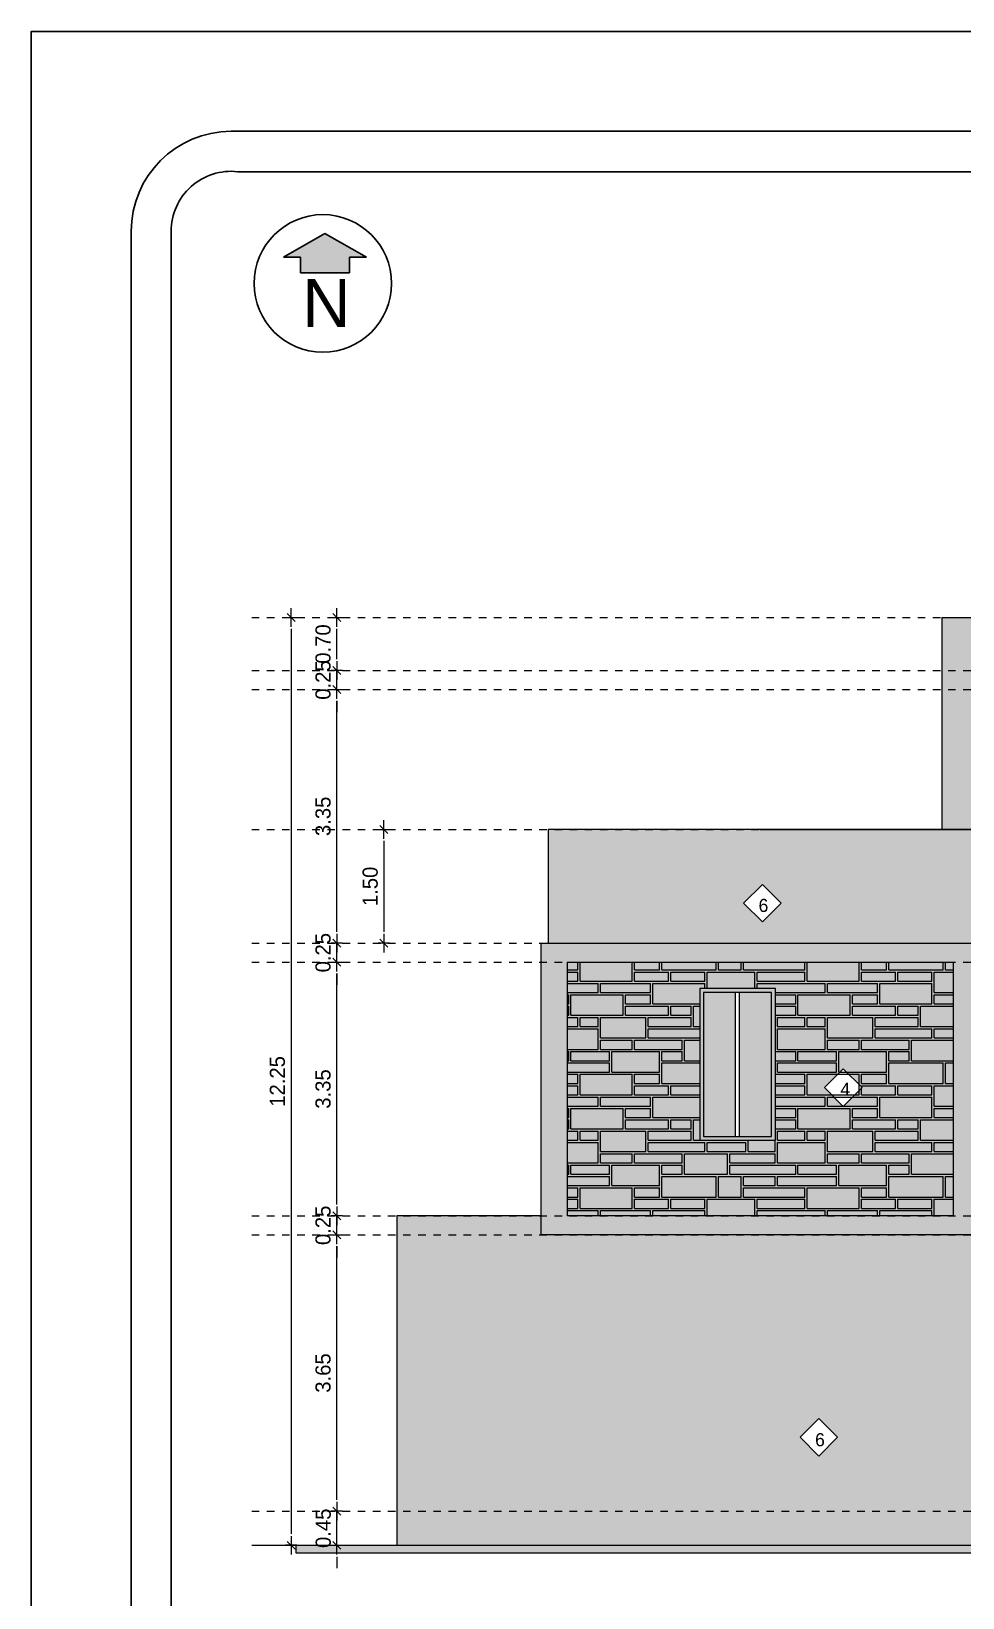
# Model space of a CAD drawing. Extents: x 764960 to 765213, y 2210278 to 2210478.
# Drawn here: x 764960 to 764972.31, y 2210296.16 to 2210316.84 of the extents above; entities that cross this region are included whole.
import ezdxf

# ---------------------------------------------------------------- set-up
doc = ezdxf.new("R2010")
doc.units = 0
doc.header["$LTSCALE"] = 0.1
doc.header["$MEASUREMENT"] = 0
doc.linetypes.add('HIDDEN', pattern=[0.375, 0.25, -0.125])
doc.layers.get('0').update_dxf_attribs({"linetype": 'CONTINUOUS'})
doc.layers.get('Defpoints').update_dxf_attribs({"linetype": 'CONTINUOUS'})
for name, color, linetype, lineweight in [('Annotations', 240, 'CONTINUOUS', 13), ('dime', 240, 'CONTINUOUS', 13), ('HATCH', 250, 'CONTINUOUS', 9)]:
    doc.layers.add(name, color=color, linetype=linetype, lineweight=lineweight)
doc.layers.add('bbbbb', color=52, linetype='CONTINUOUS')
doc.layers.add('xyz', color=93, linetype='CONTINUOUS')
doc.styles.add('SOSA', font='sosa.shx')
doc.styles.get("Standard").update_dxf_attribs({"font": 'txt.SHX', "bigfont": 'whgtxt.shx'})
doc.dimstyles.new('DIM-50', dxfattribs={"dimtxt": 0.2, "dimasz": 0.15, "dimexe": 0, "dimexo": 0, "dimgap": 0.05, "dimtad": 1, "dimzin": 0, "dimdsep": 46, "dimtxsty": 'SOSA', "dimblk1": 'DIM-TICK', "dimblk2": 'DIM-TICK', "dimsah": 1, "dimcen": 1, "dimse1": 1, "dimse2": 1, "dimclrd": 251, "dimclrt": 4, "dimadec": 0, "dimazin": 0, "dimtfac": 1.5, "dimtix": 1, "dimtmove": 0, "dimatfit": 0, "dimldrblk": 'DIM-TICK', "dimfxl": 1, "dimtolj": 1, "dimtzin": 0, "dimlwd": 18, "dimarcsym": 0})

# ---------------------------------------------------------------- blocks, each defined once
blk = doc.blocks.new('kalesh')
at = {"layer": 'bbbbb', "ltscale": 0.2}
blk.add_hatch(color=256, dxfattribs=at).paths.add_polyline_path([(3944.493, 589.664), (3944.493, 589.839), (3944.682, 589.839), (3944.221, 590.102), (3943.76, 589.839), (3943.95, 589.839), (3943.95, 589.664)])
for p, q in [((3944.221, 590.102), (3943.76, 589.839)), ((3944.221, 590.102), (3944.682, 589.839)), ((3943.76, 589.839), (3943.95, 589.839)), ((3943.95, 589.839), (3943.95, 589.664)), ((3944.682, 589.839), (3944.493, 589.839)), ((3944.493, 589.839), (3944.493, 589.664)), ((3943.95, 589.664), (3944.493, 589.664))]:
    blk.add_line(p, q, dxfattribs=at)
blk.add_circle((3944.198, 589.547), 0.764, dxfattribs=at)
at = {"layer": 'Defpoints'}
blk.add_lwpolyline([(3940.958, 559.483), (3987.589, 559.483), (3987.589, 592.346), (3940.958, 592.346)], close=True, dxfattribs=at)
at = {"layer": 'xyz', "ltscale": 0.2}
for p, q in [((3943.179, 591.236), (3984.813, 591.236)), ((3943.253, 590.788), (3984.887, 590.788)), ((3942.069, 561.687), (3942.069, 590.126)), ((3942.513, 561.691), (3942.513, 590.126))]:
    blk.add_line(p, q, dxfattribs=at)
for radius, start in [(1.11, 90), (0.666, 83.669)]:
    blk.add_arc((3943.179, 590.126), radius, start, 180, dxfattribs=at)
at = {"layer": 'bbbbb', "ltscale": 0.2, "insert": (3943.969, 589.595), "char_height": 0.53292, "width": 2.91159, "attachment_point": 1}
blk.add_mtext('{\\fSwis721 BlkOul BT|b0|i0|c0|p82;N}', dxfattribs=at)
blk = doc.blocks.new('DIM-TICK')
for p, q in [((-0.82, 0), (0.82, 0)), ((-0.35, -0.35), (0.35, 0.35)), ((0, 0.5), (0, -0.5))]:
    blk.add_line(p, q)
blk = doc.blocks.new('*D233')
at = {"layer": 'Defpoints', "color": 0, "ltscale": 0.2, "transparency": 16777216}
for p in [(764963.775, 2210309.098), (764963.435, 2210296.848), (764963.775, 2210296.848)]:
    blk.add_point(p, dxfattribs=at)
at = {"layer": 'dime', "color": 251, "lineweight": 18, "ltscale": 0.2, "transparency": 16777216}
blk.add_line((764963.435, 2210308.948), (764963.435, 2210296.998), dxfattribs=at)
at = {"layer": 'dime', "color": 251, "lineweight": 18, "ltscale": 0.2, "transparency": 16777216, "xscale": 0.15, "yscale": 0.15, "zscale": 0.15}
for p, rotation in [((764963.435, 2210309.098), 90), ((764963.435, 2210296.848), 270)]:
    blk.add_blockref('DIM-TICK', p, dxfattribs=dict(at, rotation=rotation))
at = {"layer": 'dime', "color": 4, "ltscale": 0.2, "transparency": 16777216, "insert": (764963.254, 2210302.973), "char_height": 0.2, "attachment_point": 5, "rotation": 90, "style": 'SOSA'}
blk.add_mtext('\\A1;12.25', dxfattribs=at)
blk = doc.blocks.new('*D234')
at = {"layer": 'Defpoints', "color": 0, "ltscale": 0.2, "transparency": 16777216}
for p in [(764964.038, 2210297.298), (764964.085, 2210297.298), (764964.085, 2210296.848)]:
    blk.add_point(p, dxfattribs=at)
at = {"layer": 'dime', "color": 251, "lineweight": 18, "ltscale": 0.2, "transparency": 16777216}
for p, q in [((764964.038, 2210297.448), (764964.038, 2210297.598)), ((764964.038, 2210296.848), (764964.038, 2210297.298)), ((764964.038, 2210296.698), (764964.038, 2210296.548))]:
    blk.add_line(p, q, dxfattribs=at)
at = {"layer": 'dime', "color": 251, "lineweight": 18, "ltscale": 0.2, "transparency": 16777216, "xscale": 0.15, "yscale": 0.15, "zscale": 0.15}
for p, rotation in [((764964.038, 2210297.298), 270), ((764964.038, 2210296.848), 90)]:
    blk.add_blockref('DIM-TICK', p, dxfattribs=dict(at, rotation=rotation))
at = {"layer": 'dime', "color": 4, "ltscale": 0.2, "transparency": 16777216, "insert": (764963.86, 2210297.073), "char_height": 0.2, "attachment_point": 5, "rotation": 90, "style": 'SOSA'}
blk.add_mtext('\\A1;0.45', dxfattribs=at)
blk = doc.blocks.new('*D235')
at = {"layer": 'Defpoints', "color": 0, "ltscale": 0.2, "transparency": 16777216}
for p in [(764964.038, 2210300.948), (764964.038, 2210300.948), (764964.085, 2210297.298)]:
    blk.add_point(p, dxfattribs=at)
at = {"layer": 'dime', "color": 251, "lineweight": 18, "ltscale": 0.2, "transparency": 16777216}
blk.add_line((764964.038, 2210297.448), (764964.038, 2210300.798), dxfattribs=at)
at = {"layer": 'dime', "color": 251, "lineweight": 18, "ltscale": 0.2, "transparency": 16777216, "xscale": 0.15, "yscale": 0.15, "zscale": 0.15}
for p, rotation in [((764964.038, 2210300.948), 90), ((764964.038, 2210297.298), 270)]:
    blk.add_blockref('DIM-TICK', p, dxfattribs=dict(at, rotation=rotation))
at = {"layer": 'dime', "color": 4, "ltscale": 0.2, "transparency": 16777216, "insert": (764963.857, 2210299.123), "char_height": 0.2, "attachment_point": 5, "rotation": 90, "style": 'SOSA'}
blk.add_mtext('\\A1;3.65', dxfattribs=at)
blk = doc.blocks.new('*D236')
at = {"layer": 'Defpoints', "color": 0, "ltscale": 0.2, "transparency": 16777216}
for p in [(764964.038, 2210301.198), (764964.038, 2210301.198), (764964.038, 2210300.948)]:
    blk.add_point(p, dxfattribs=at)
at = {"layer": 'dime', "color": 251, "lineweight": 18, "ltscale": 0.2, "transparency": 16777216}
for p, q in [((764964.038, 2210301.348), (764964.038, 2210301.498)), ((764964.038, 2210300.948), (764964.038, 2210301.198)), ((764964.038, 2210300.798), (764964.038, 2210300.648))]:
    blk.add_line(p, q, dxfattribs=at)
at = {"layer": 'dime', "color": 251, "lineweight": 18, "ltscale": 0.2, "transparency": 16777216, "xscale": 0.15, "yscale": 0.15, "zscale": 0.15}
for p, rotation in [((764964.038, 2210301.198), 270), ((764964.038, 2210300.948), 90)]:
    blk.add_blockref('DIM-TICK', p, dxfattribs=dict(at, rotation=rotation))
at = {"layer": 'dime', "color": 4, "ltscale": 0.2, "transparency": 16777216, "insert": (764963.857, 2210301.073), "char_height": 0.2, "attachment_point": 5, "rotation": 90, "style": 'SOSA'}
blk.add_mtext('\\A1;0.25', dxfattribs=at)
blk = doc.blocks.new('*D237')
at = {"layer": 'Defpoints', "color": 0, "ltscale": 0.2, "transparency": 16777216}
for p in [(764964.038, 2210304.548), (764964.038, 2210304.548), (764964.038, 2210301.198)]:
    blk.add_point(p, dxfattribs=at)
at = {"layer": 'dime', "color": 251, "lineweight": 18, "ltscale": 0.2, "transparency": 16777216}
blk.add_line((764964.038, 2210301.348), (764964.038, 2210304.398), dxfattribs=at)
at = {"layer": 'dime', "color": 251, "lineweight": 18, "ltscale": 0.2, "transparency": 16777216, "xscale": 0.15, "yscale": 0.15, "zscale": 0.15}
for p, rotation in [((764964.038, 2210304.548), 90), ((764964.038, 2210301.198), 270)]:
    blk.add_blockref('DIM-TICK', p, dxfattribs=dict(at, rotation=rotation))
at = {"layer": 'dime', "color": 4, "ltscale": 0.2, "transparency": 16777216, "insert": (764963.857, 2210302.873), "char_height": 0.2, "attachment_point": 5, "rotation": 90, "style": 'SOSA'}
blk.add_mtext('\\A1;3.35', dxfattribs=at)
blk = doc.blocks.new('*D238')
at = {"layer": 'Defpoints', "color": 0, "ltscale": 0.2, "transparency": 16777216}
for p in [(764964.038, 2210304.798), (764964.038, 2210304.798), (764964.038, 2210304.548)]:
    blk.add_point(p, dxfattribs=at)
at = {"layer": 'dime', "color": 251, "lineweight": 18, "ltscale": 0.2, "transparency": 16777216}
for p, q in [((764964.038, 2210304.948), (764964.038, 2210305.098)), ((764964.038, 2210304.548), (764964.038, 2210304.798)), ((764964.038, 2210304.398), (764964.038, 2210304.248))]:
    blk.add_line(p, q, dxfattribs=at)
at = {"layer": 'dime', "color": 251, "lineweight": 18, "ltscale": 0.2, "transparency": 16777216, "xscale": 0.15, "yscale": 0.15, "zscale": 0.15}
for p, rotation in [((764964.038, 2210304.798), 270), ((764964.038, 2210304.548), 90)]:
    blk.add_blockref('DIM-TICK', p, dxfattribs=dict(at, rotation=rotation))
at = {"layer": 'dime', "color": 4, "ltscale": 0.2, "transparency": 16777216, "insert": (764963.857, 2210304.673), "char_height": 0.2, "attachment_point": 5, "rotation": 90, "style": 'SOSA'}
blk.add_mtext('\\A1;0.25', dxfattribs=at)
blk = doc.blocks.new('*D239')
at = {"layer": 'Defpoints', "color": 0, "ltscale": 0.2, "transparency": 16777216}
for p in [(764964.038, 2210308.148), (764964.038, 2210308.148), (764964.038, 2210304.798)]:
    blk.add_point(p, dxfattribs=at)
at = {"layer": 'dime', "color": 251, "lineweight": 18, "ltscale": 0.2, "transparency": 16777216}
blk.add_line((764964.038, 2210304.948), (764964.038, 2210307.998), dxfattribs=at)
at = {"layer": 'dime', "color": 251, "lineweight": 18, "ltscale": 0.2, "transparency": 16777216, "xscale": 0.15, "yscale": 0.15, "zscale": 0.15}
for p, rotation in [((764964.038, 2210308.148), 90), ((764964.038, 2210304.798), 270)]:
    blk.add_blockref('DIM-TICK', p, dxfattribs=dict(at, rotation=rotation))
at = {"layer": 'dime', "color": 4, "ltscale": 0.2, "transparency": 16777216, "insert": (764963.857, 2210306.473), "char_height": 0.2, "attachment_point": 5, "rotation": 90, "style": 'SOSA'}
blk.add_mtext('\\A1;3.35', dxfattribs=at)
blk = doc.blocks.new('*D240')
at = {"layer": 'Defpoints', "color": 0, "ltscale": 0.2, "transparency": 16777216}
for p in [(764964.038, 2210308.398), (764964.038, 2210308.398), (764964.038, 2210308.148)]:
    blk.add_point(p, dxfattribs=at)
at = {"layer": 'dime', "color": 251, "lineweight": 18, "ltscale": 0.2, "transparency": 16777216}
for p, q in [((764964.038, 2210308.548), (764964.038, 2210308.698)), ((764964.038, 2210308.148), (764964.038, 2210308.398)), ((764964.038, 2210307.998), (764964.038, 2210307.848))]:
    blk.add_line(p, q, dxfattribs=at)
at = {"layer": 'dime', "color": 251, "lineweight": 18, "ltscale": 0.2, "transparency": 16777216, "xscale": 0.15, "yscale": 0.15, "zscale": 0.15}
for p, rotation in [((764964.038, 2210308.398), 270), ((764964.038, 2210308.148), 90)]:
    blk.add_blockref('DIM-TICK', p, dxfattribs=dict(at, rotation=rotation))
at = {"layer": 'dime', "color": 4, "ltscale": 0.2, "transparency": 16777216, "insert": (764963.857, 2210308.273), "char_height": 0.2, "attachment_point": 5, "rotation": 90, "style": 'SOSA'}
blk.add_mtext('\\A1;0.25', dxfattribs=at)
blk = doc.blocks.new('*D241')
at = {"layer": 'Defpoints', "color": 0, "ltscale": 0.2, "transparency": 16777216}
for p in [(764964.038, 2210309.098), (764964.038, 2210309.098), (764964.038, 2210308.398)]:
    blk.add_point(p, dxfattribs=at)
at = {"layer": 'dime', "color": 251, "lineweight": 18, "ltscale": 0.2, "transparency": 16777216}
blk.add_line((764964.038, 2210308.548), (764964.038, 2210308.948), dxfattribs=at)
at = {"layer": 'dime', "color": 251, "lineweight": 18, "ltscale": 0.2, "transparency": 16777216, "xscale": 0.15, "yscale": 0.15, "zscale": 0.15}
for p, rotation in [((764964.038, 2210309.098), 90), ((764964.038, 2210308.398), 270)]:
    blk.add_blockref('DIM-TICK', p, dxfattribs=dict(at, rotation=rotation))
at = {"layer": 'dime', "color": 4, "ltscale": 0.2, "transparency": 16777216, "insert": (764963.857, 2210308.748), "char_height": 0.2, "attachment_point": 5, "rotation": 90, "style": 'SOSA'}
blk.add_mtext('\\A1;0.70', dxfattribs=at)
blk = doc.blocks.new('*D242')
at = {"layer": 'Defpoints', "color": 0, "ltscale": 0.2, "transparency": 16777216}
for p in [(764964.521, 2210306.298), (764964.521, 2210304.798), (764964.661, 2210304.798)]:
    blk.add_point(p, dxfattribs=at)
at = {"layer": 'dime', "color": 251, "lineweight": 18, "ltscale": 0.2, "transparency": 16777216}
blk.add_line((764964.661, 2210306.148), (764964.661, 2210304.948), dxfattribs=at)
at = {"layer": 'dime', "color": 251, "lineweight": 18, "ltscale": 0.2, "transparency": 16777216, "xscale": 0.15, "yscale": 0.15, "zscale": 0.15}
for p, rotation in [((764964.661, 2210306.298), 90), ((764964.661, 2210304.798), 270)]:
    blk.add_blockref('DIM-TICK', p, dxfattribs=dict(at, rotation=rotation))
at = {"layer": 'dime', "color": 4, "ltscale": 0.2, "transparency": 16777216, "insert": (764964.48, 2210305.548), "char_height": 0.2, "attachment_point": 5, "rotation": 90, "style": 'SOSA'}
blk.add_mtext('\\A1;1.50', dxfattribs=at)

msp = doc.modelspace()

# ---------------------------------------------------------------- hatches: boundary and pattern name
at = {"layer": 'HATCH'}
h = msp.add_hatch(color=256, dxfattribs=at)
h.dxf.hatch_style = 1
h.set_gradient(color1=(236, 222, 202), color2=(236, 222, 202), tint=1)
h.paths.add_polyline_path([(764969.633, 2210306.298), (764966.833, 2210306.298), (764966.833, 2210304.798), (764972.433, 2210304.798), (764972.433, 2210306.298)])
h.paths.add_polyline_path([(764969.909, 2210305.328), (764969.662, 2210305.575), (764969.414, 2210305.328), (764969.662, 2210305.081)], flags=16)
h.paths.add_polyline_path([(764985.433, 2210304.798), (764985.433, 2210306.298), (764979.933, 2210306.298), (764979.933, 2210304.798)])
h.paths.add_polyline_path([(764980.233, 2210306.298), (764980.233, 2210309.098), (764972.033, 2210309.098), (764972.033, 2210306.298)])
h.paths.add_polyline_path([(764969.524, 2210305.164), (764969.739, 2210305.164), (764969.739, 2210305.434), (764969.524, 2210305.434)], flags=24)
h.paths.add_polyline_path([(764983.398, 2210305.343), (764983.614, 2210305.343), (764983.614, 2210305.613), (764983.398, 2210305.613)], flags=24)
h.paths.add_polyline_path([(764983.289, 2210305.507), (764983.536, 2210305.754), (764983.784, 2210305.507), (764983.536, 2210305.259)], flags=16)
h.paths.add_polyline_path([(764975.236, 2210307.851), (764975.451, 2210307.851), (764975.451, 2210308.121), (764975.236, 2210308.121)], flags=24)
h.paths.add_polyline_path([(764975.621, 2210308.015), (764975.374, 2210307.768), (764975.126, 2210308.015), (764975.374, 2210308.263)], flags=16)
h = msp.add_hatch(color=256, dxfattribs=at)
h.dxf.hatch_style = 1
h.set_gradient(color1=(220, 156, 124), color2=(220, 156, 124), tint=0.6, name='HEMISPHERICAL')
h.paths.add_polyline_path([(764972.533, 2210300.948), (764972.533, 2210304.548), (764972.533, 2210304.798), (764972.433, 2210304.798), (764966.833, 2210304.798), (764966.733, 2210304.798), (764966.733, 2210301.198), (764966.733, 2210300.948), (764972.433, 2210300.948)])
h.paths.add_polyline_path([(764968.833, 2210302.198), (764968.833, 2210304.198), (764969.833, 2210304.198), (764969.833, 2210302.198)])
h.paths.add_polyline_path([(764978.133, 2210300.948), (764978.133, 2210304.798), (764972.533, 2210304.798), (764972.533, 2210304.548), (764977.633, 2210304.548), (764977.633, 2210300.948)])
h.paths.add_polyline_path([(764977.883, 2210296.958), (764977.883, 2210296.998), (764978.133, 2210296.998), (764978.133, 2210297.298), (764978.133, 2210300.948), (764977.633, 2210300.948), (764977.633, 2210297.298), (764977.633, 2210296.848), (764977.883, 2210296.848)])
h.paths.add_polyline_path([(764972.183, 2210301.198), (764967.083, 2210301.198), (764967.083, 2210304.548), (764972.183, 2210304.548)], flags=16)
h.paths.add_polyline_path([(764969.308, 2210304.148), (764969.358, 2210304.148), (764969.783, 2210304.148), (764969.783, 2210302.248), (764969.358, 2210302.248), (764969.308, 2210302.248), (764968.883, 2210302.248), (764968.883, 2210304.148)], flags=16)
h.paths.add_polyline_path([(764970.649, 2210303.001), (764970.859, 2210303.001), (764970.859, 2210302.741), (764970.649, 2210302.741)], flags=8)
h.paths.add_polyline_path([(764970.978, 2210302.892), (764970.73, 2210302.644), (764970.483, 2210302.892), (764970.73, 2210303.139)], flags=0)
h = msp.add_hatch(color=256, dxfattribs=at)
h.dxf.hatch_style = 1
h.set_gradient(color1=(236, 222, 202), color2=(236, 222, 202), tint=1)
h.paths.add_polyline_path([(764972.183, 2210301.198), (764972.183, 2210304.548), (764967.083, 2210304.548), (764967.083, 2210301.198)])
h.paths.add_polyline_path([(764969.833, 2210302.198), (764969.833, 2210304.198), (764968.833, 2210304.198), (764968.833, 2210302.198)], flags=16)
h.paths.add_polyline_path([(764970.636, 2210302.733), (764970.845, 2210302.733), (764970.845, 2210303.003), (764970.636, 2210303.003)], flags=24)
h.paths.add_polyline_path([(764970.73, 2210302.644), (764970.483, 2210302.892), (764970.73, 2210303.139), (764970.978, 2210302.892)], flags=16)
h.paths.add_polyline_path([(764969.783, 2210302.248), (764968.883, 2210302.248), (764968.883, 2210304.148), (764969.783, 2210304.148)], flags=0)
h = msp.add_hatch(dxfattribs=at)
h.set_pattern_fill('2H-STONE', color=256, scale=1.5, style=0, pattern_type=2)
h.set_pattern_definition([(0, (766611.8497, 2218135.4945), (3, 1.5), [0.33, -0.03, 0.69, -1.95]), (0, (766612.9297, 2218135.4945), (3, 1.5), [0.75, -0.03, 0.39, -1.83]), (0, (766611.8497, 2218135.6145), (3, 1.5), [0.33, -0.75, 0.75, -1.17]), (0, (766613.7097, 2218135.6145), (3, 1.5), [0.39, -0.03, 0.69, -1.89]), (0, (766611.5197, 2218135.6445), (3, 1.5), [0.66, -0.75, 0.63, -0.03, 0.9, -0.03]), (0, (766611.5197, 2218135.7645), (3, 1.5), [0.66, -0.03, 0.69, -0.69, 0.9, -0.03]), (0, (766611.9697, 2218135.7945), (3, 1.5), [0.45, -0.03, 0.45, -2.07]), (0, (766613.5897, 2218135.7945), (3, 1.5), [0.63, -0.03, 0.69, -1.65]), (0, (766611.9697, 2218135.9145), (3, 1.5), [0.45, -0.03, 0.45, -2.07]), (0, (766612.9297, 2218135.9145), (3, 1.5), [0.63, -0.03, 0.63, -1.71]), (0, (766611.9697, 2218135.9445), (3, 1.5), [0.33, -0.03, 0.72, -1.92]), (0, (766613.0797, 2218135.9445), (3, 1.5), [0.3, -0.03, 0.81, -1.86]), (0, (766611.9697, 2218136.0645), (3, 1.5), [0.33, -1.11, 0.81, -0.03, 0.69, -0.03]), (0, (766611.6697, 2218136.0945), (3, 1.5), [0.63, -1.11, 0.42, -0.03, 0.78, -0.03]), (0, (766612.3297, 2218136.2145), (3, 1.5), [0.72, -0.03, 0.3, -1.95]), (0, (766613.4097, 2218136.2145), (3, 1.5), [0.42, -0.03, 0.78, -1.77]), (0, (766612.3297, 2218136.2445), (3, 1.5), [0.27, -0.03, 0.57, -2.13]), (0, (766613.2297, 2218136.2445), (3, 1.5), [0.87, -0.03, 0.51, -1.59]), (0, (766611.6697, 2218136.3645), (3, 1.5), [0.63, -0.03, 0.27, -2.07]), (0, (766613.2297, 2218136.3645), (3, 1.5), [0.87, -0.03, 0.51, -1.59]), (0, (766611.5197, 2218136.3945), (3, 1.5), [0.42, -0.03, 0.63, -1.92]), (0, (766613.2297, 2218136.3945), (3, 1.5), [0.6, -0.03, 0.63, -1.74]), (0, (766611.5197, 2218136.5145), (3, 1.5), [0.42, -0.03, 0.63, -1.92]), (0, (766612.6297, 2218136.5145), (3, 1.5), [0.57, -0.03, 0.6, -1.8]), (0, (766611.5197, 2218136.5445), (3, 1.5), [0.6, -0.03, 0.75, -1.62]), (0, (766612.9297, 2218136.5445), (3, 1.5), [0.51, -0.03, 0.36, -2.1]), (0, (766612.1497, 2218136.6645), (3, 1.5), [0.75, -0.03, 0.51, -0.42, 0.63, -0.66]), (0, (766612.1497, 2218136.6945), (3, 1.5), [0.57, -0.03, 0.69, -1.71]), (0, (766613.8597, 2218136.6945), (3, 1.5), [0.36, -0.03, 0.24, -2.37]), (0, (766611.5197, 2218136.8145), (3, 1.5), [0.6, -0.03, 0.57, -1.8]), (0, (766613.4697, 2218136.8145), (3, 1.5), [0.36, -0.03, 0.36, -0.03, 0.24, -1.98]), (0, (766611.8497, 2218136.8445), (3, 1.5), [0.57, -0.03, 0.27, -2.13]), (0, (766613.4697, 2218136.8445), (3, 1.5), [0.63, -0.03, 0.69, -1.65]), (0, (766611.8497, 2218136.9645), (3, 1.5), [0.57, -0.03, 0.27, -2.13]), (0, (766612.7497, 2218136.9645), (3, 1.5), [0.69, -0.03, 0.63, -1.65]), (90, (766611.4897, 2218135.6445), (-3, 1.5), [0.12, -0.63, 0.27, -0.03, 0.12, -0.33]), (90, (766611.5197, 2218135.6445), (-3, 1.5), [0.12, -0.63, 0.12, -0.03, 0.27, -0.33]), (90, (766611.6397, 2218136.0945), (-3, 1.5), [0.12, -0.03, 0.12, -1.23]), (90, (766611.6697, 2218136.0945), (-3, 1.5), [0.27, -1.23]), (90, (766611.8197, 2218136.8445), (-3, 1.5), [0.27, -1.23]), (90, (766611.8497, 2218136.8445), (-3, 1.5), [0.12, -0.03, 0.12, -1.23]), (90, (766611.9397, 2218135.7945), (-3, 1.5), [0.27, -0.33, 0.12, -0.78]), (90, (766611.9697, 2218135.7945), (-3, 1.5), [0.12, -0.03, 0.12, -0.33, 0.12, -0.78]), (90, (766612.1197, 2218136.5445), (-3, 1.5), [0.27, -1.23]), (90, (766612.1497, 2218136.5445), (-3, 1.5), [0.12, -0.03, 0.12, -1.23]), (90, (766612.1797, 2218135.6445), (-3, 1.5), [0.12, -1.23, 0.12, -0.03]), (90, (766612.2097, 2218136.9945), (-3, 1.5), [0.27, -1.23]), (90, (766612.2997, 2218135.9445), (-3, 1.5), [0.12, -0.03, 0.27, -1.08]), (90, (766612.3297, 2218135.9445), (-3, 1.5), [0.27, -0.03, 0.12, -1.08]), (90, (766612.4197, 2218135.7945), (-3, 1.5), [0.12, -0.93, 0.12, -0.33]), (90, (766612.4497, 2218135.7945), (-3, 1.5), [0.12, -0.93, 0.12, -0.33]), (90, (766612.5997, 2218136.2445), (-3, 1.5), [0.12, -0.03, 0.12, -1.23]), (90, (766612.6297, 2218136.2445), (-3, 1.5), [0.27, -1.23]), (90, (766612.7197, 2218136.6945), (-3, 1.5), [0.12, -0.03, 0.12, -1.23]), (90, (766612.7497, 2218136.6945), (-3, 1.5), [0.27, -1.23]), (90, (766612.8997, 2218136.5445), (-3, 1.5), [0.12, -0.33, 0.27, -0.03, 0.12, -0.63]), (90, (766612.9297, 2218136.5445), (-3, 1.5), [0.12, -0.33, 0.12, -0.03, 0.27, -0.63]), (90, (766613.0497, 2218135.9445), (-3, 1.5), [0.27, -1.23]), (90, (766613.0797, 2218135.9445), (-3, 1.5), [0.27, -1.23]), (90, (766613.1997, 2218136.2445), (-3, 1.5), [0.27, -1.23]), (90, (766613.2297, 2218136.2445), (-3, 1.5), [0.12, -0.03, 0.12, -1.23]), (90, (766613.3797, 2218135.9445), (-3, 1.5), [0.27, -1.23]), (90, (766613.4097, 2218135.9445), (-3, 1.5), [0.12, -0.03, 0.12, -1.23]), (90, (766613.4397, 2218136.5445), (-3, 1.5), [0.12, -0.03, 0.27, -1.08]), (90, (766613.4697, 2218136.5445), (-3, 1.5), [0.27, -0.03, 0.12, -1.08]), (90, (766613.5597, 2218135.6445), (-3, 1.5), [0.27, -1.23]), (90, (766613.5897, 2218135.6445), (-3, 1.5), [0.12, -0.03, 0.12, -1.23]), (90, (766613.6797, 2218136.9945), (-3, 1.5), [0.12, -1.38]), (90, (766613.7097, 2218136.9945), (-3, 1.5), [0.12, -1.38]), (90, (766613.8297, 2218136.0945), (-3, 1.5), [0.12, -0.18, 0.12, -0.03, 0.27, -0.78]), (90, (766613.8597, 2218136.0945), (-3, 1.5), [0.12, -0.18, 0.27, -0.03, 0.12, -0.78]), (90, (766614.0997, 2218136.2445), (-3, 1.5), [0.12, -0.48, 0.12, -0.03, 0.12, -0.63]), (90, (766614.1297, 2218136.2445), (-3, 1.5), [0.12, -0.48, 0.27, -0.63]), (90, (766614.2197, 2218135.7945), (-3, 1.5), [0.12, -0.03, 0.12, -0.63, 0.12, -0.48]), (90, (766614.2497, 2218135.7945), (-3, 1.5), [0.27, -0.63, 0.12, -0.48])])
h.paths.add_polyline_path([(764968.833, 2210304.198), (764969.833, 2210304.198), (764969.833, 2210302.198), (764968.833, 2210302.198)])
h.paths.add_polyline_path([(764972.183, 2210301.198), (764972.183, 2210304.548), (764967.083, 2210304.548), (764967.083, 2210301.198)])
h = msp.add_hatch(color=256, dxfattribs=at)
h.set_gradient(color1=(194, 167, 127), color2=(234, 198, 177), tint=0.6, name='HEMISPHERICAL')
h.paths.add_polyline_path([(764968.833, 2210302.198), (764969.833, 2210302.198), (764969.833, 2210304.198), (764968.833, 2210304.198)])
h.paths.add_polyline_path([(764968.883, 2210302.248), (764969.783, 2210302.248), (764969.783, 2210304.148), (764968.883, 2210304.148)], flags=16)
h.paths.add_polyline_path([(764969.358, 2210302.248), (764969.783, 2210302.248), (764969.783, 2210304.148), (764969.358, 2210304.148)], flags=16)
h = msp.add_hatch(color=256, dxfattribs=at)
h.set_gradient(color1=(0, 63, 127), color2=(51, 153, 255), one_color=1, tint=0.6, name='INVHEMISPHERICAL')
h.paths.add_polyline_path([(764969.308, 2210304.148), (764968.883, 2210304.148), (764968.883, 2210302.248), (764969.308, 2210302.248)])
h.paths.add_polyline_path([(764969.358, 2210302.248), (764969.783, 2210302.248), (764969.783, 2210304.148), (764969.358, 2210304.148)])
h = msp.add_hatch(color=256, dxfattribs=at)
h.dxf.hatch_style = 1
h.set_gradient(color1=(236, 222, 202), color2=(236, 222, 202), tint=1)
h.paths.add_polyline_path([(764987.526, 2210297.351), (764987.58, 2210297.298), (764992.361, 2210297.298), (764992.361, 2210299.898), (764994.161, 2210299.898), (764994.161, 2210297.298), (764994.833, 2210297.298), (764994.833, 2210301.198), (764985.633, 2210301.198), (764985.633, 2210300.948), (764985.433, 2210300.948), (764985.433, 2210297.298), (764987.473, 2210297.298)])
h.paths.add_polyline_path([(764985.133, 2210300.948), (764983.833, 2210300.948), (764983.833, 2210300.298), (764984.656, 2210300.298), (764984.656, 2210298.298), (764983.833, 2210298.298), (764983.833, 2210297.298), (764983.933, 2210297.298), (764984.233, 2210297.298), (764985.133, 2210297.298)])
h.paths.add_polyline_path([(764984.763, 2210297.875), (764984.515, 2210297.628), (764984.268, 2210297.875), (764984.515, 2210298.123)])
h.paths.add_polyline_path([(764974.252, 2210297.351), (764974.305, 2210297.298), (764977.633, 2210297.298), (764977.633, 2210300.948), (764972.533, 2210300.948), (764972.433, 2210300.948), (764972.433, 2210297.298), (764974.199, 2210297.298)])
h.paths.add_polyline_path([(764972.433, 2210300.948), (764966.733, 2210300.948), (764966.733, 2210301.198), (764964.833, 2210301.198), (764964.833, 2210296.848), (764972.433, 2210296.848), (764972.433, 2210297.298)])
h.paths.add_polyline_path([(764986.461, 2210298.099), (764986.655, 2210298.099), (764986.655, 2210297.839), (764986.461, 2210297.839)], flags=24)
h.paths.add_polyline_path([(764986.803, 2210298), (764986.556, 2210297.753), (764986.308, 2210298), (764986.556, 2210298.248)], flags=16)
h.paths.add_polyline_path([(764989.268, 2210298.298), (764987.268, 2210298.298), (764987.268, 2210300.298), (764989.268, 2210300.298)], flags=16)
h.paths.add_polyline_path([(764984.421, 2210297.974), (764984.615, 2210297.974), (764984.615, 2210297.714), (764984.421, 2210297.714)], flags=24)
h.paths.add_polyline_path([(764973.038, 2210299.489), (764973.232, 2210299.489), (764973.232, 2210299.23), (764973.038, 2210299.23)], flags=24)
h.paths.add_polyline_path([(764976.743, 2210298.298), (764973.743, 2210298.298), (764973.743, 2210300.298), (764976.743, 2210300.298)], flags=16)
h.paths.add_polyline_path([(764973.38, 2210299.391), (764973.132, 2210299.143), (764972.885, 2210299.391), (764973.132, 2210299.638)], flags=16)
h.paths.add_polyline_path([(764970.314, 2210298.372), (764970.508, 2210298.372), (764970.508, 2210298.113), (764970.314, 2210298.113)], flags=24)
h.paths.add_polyline_path([(764970.656, 2210298.274), (764970.409, 2210298.026), (764970.161, 2210298.274), (764970.409, 2210298.521)], flags=16)
h.paths.add_polyline_path([(764988.293, 2210298.348), (764988.243, 2210298.348), (764987.318, 2210298.348), (764987.318, 2210300.248), (764988.243, 2210300.248), (764988.293, 2210300.248), (764989.218, 2210300.248), (764989.218, 2210298.348)], flags=0)
h.paths.add_polyline_path([(764975.268, 2210298.348), (764975.218, 2210298.348), (764973.793, 2210298.348), (764973.793, 2210300.248), (764975.218, 2210300.248), (764975.268, 2210300.248), (764976.693, 2210300.248), (764976.693, 2210298.348)], flags=0)
h = msp.add_hatch(color=256, dxfattribs=at)
h.dxf.hatch_style = 1
h.paths.add_polyline_path([(764963.499, 2210296.848), (764999.461, 2210296.848), (764999.461, 2210296.746), (764963.499, 2210296.746)])

# ---------------------------------------------------------------- linework, layer by layer
at = {"layer": 'Annotations', "ltscale": 5}
for points in [[(764969.662, 2210305.575), (764969.909, 2210305.328), (764969.662, 2210305.081), (764969.414, 2210305.328)], [(764970.73, 2210303.139), (764970.978, 2210302.892), (764970.73, 2210302.644), (764970.483, 2210302.892)], [(764970.409, 2210298.521), (764970.656, 2210298.274), (764970.409, 2210298.026), (764970.161, 2210298.274)]]:
    msp.add_lwpolyline(points, close=True, dxfattribs=at)
at = {"layer": 'HATCH'}
for p, q in [((764972.033, 2210309.098), (764980.233, 2210309.098)), ((764972.033, 2210309.098), (764972.033, 2210306.298)), ((764966.833, 2210306.298), (764966.833, 2210304.798)), ((764972.433, 2210306.298), (764966.833, 2210306.298)), ((764969.633, 2210306.298), (764985.433, 2210306.298)), ((764966.733, 2210304.798), (764966.733, 2210300.948)), ((764966.733, 2210304.798), (764972.533, 2210304.798)), ((764967.083, 2210304.548), (764972.183, 2210304.548)), ((764967.083, 2210304.548), (764967.083, 2210301.198)), ((764972.183, 2210304.548), (764972.183, 2210301.198)), ((764969.308, 2210302.248), (764969.308, 2210304.148)), ((764969.358, 2210302.248), (764969.358, 2210304.148)), ((764964.833, 2210301.198), (764964.833, 2210296.848)), ((764966.733, 2210301.198), (764964.833, 2210301.198)), ((764972.183, 2210301.198), (764967.083, 2210301.198)), ((764972.433, 2210300.948), (764966.733, 2210300.948)), ((764962.914, 2210296.848), (765000.513, 2210296.848))]:
    msp.add_line(p, q, dxfattribs=at)
at = {"layer": 'HATCH', "linetype": 'HIDDEN', "ltscale": 0.05}
for points in [[(764962.914, 2210309.098), (764998.065, 2210309.098)], [(764962.914, 2210309.098), (764998.065, 2210309.098)], [(764962.914, 2210308.398), (764998.065, 2210308.398)], [(764962.914, 2210308.398), (764998.065, 2210308.398)], [(764962.914, 2210308.148), (764998.065, 2210308.148)], [(764962.914, 2210308.148), (764998.065, 2210308.148)], [(764962.914, 2210306.298), (764998.065, 2210306.298)], [(764962.914, 2210306.298), (764998.065, 2210306.298)], [(764962.914, 2210304.798), (764998.065, 2210304.798)], [(764962.914, 2210304.798), (764998.065, 2210304.798)], [(764962.914, 2210304.548), (764998.065, 2210304.548)], [(764962.914, 2210304.548), (764998.065, 2210304.548)], [(764962.914, 2210301.198), (764998.065, 2210301.198)], [(764962.914, 2210301.198), (764998.065, 2210301.198)], [(764962.914, 2210300.948), (764998.065, 2210300.948)], [(764962.914, 2210300.948), (764998.065, 2210300.948)], [(764962.914, 2210297.298), (764998.065, 2210297.298)], [(764962.914, 2210297.298), (764998.065, 2210297.298)]]:
    msp.add_lwpolyline(points, dxfattribs=at)
at = {"layer": 'HATCH'}
for points in [[(764968.833, 2210302.198), (764969.833, 2210302.198), (764969.833, 2210304.198), (764968.833, 2210304.198)], [(764968.883, 2210302.248), (764969.783, 2210302.248), (764969.783, 2210304.148), (764968.883, 2210304.148)], [(764963.499, 2210296.848), (764999.461, 2210296.848), (764999.461, 2210296.746), (764963.499, 2210296.746)]]:
    msp.add_lwpolyline(points, close=True, dxfattribs=at)

# ---------------------------------------------------------------- block references
at = {"xscale": 1.18916376799821, "yscale": 1.18916376799821, "zscale": 1.18916376799821}
msp.add_blockref('kalesh', (760273.556, 2209612.441), dxfattribs=at)

# ---------------------------------------------------------------- texts
at = {"layer": 'Annotations', "ltscale": 5, "style": 'SOSA'}
for s, p in [('6', (764969.611, 2210305.21)), ('4', (764970.692, 2210302.784)), ('6', (764970.358, 2210298.156))]:
    msp.add_text(s, height=0.173, dxfattribs=at).set_placement(p)

# ---------------------------------------------------------------- dimensions: what is measured, and where the dimension line sits
at = {"layer": 'dime', "ltscale": 0.2}
for p1, p2, distance, picture, middle in [((764963.775, 2210309.098), (764963.775, 2210296.848), -0.34, '*D233', (764963.254, 2210302.973)), ((764964.521, 2210306.298), (764964.521, 2210304.798), 0.14, '*D242', (764964.48, 2210305.548)), ((764964.085, 2210296.848), (764964.085, 2210297.298), 0.047, '*D234', (764963.86, 2210297.073))]:
    dim = msp.add_aligned_dim(p1=p1, p2=p2, distance=distance, dimstyle='DIM-50', dxfattribs=at)
    dim.commit()
    dim.dimension.update_dxf_attribs({"geometry": picture, "text_midpoint": middle})
for base, p1, p2, picture, middle in [((764964.038, 2210309.098), (764964.038, 2210308.398), (764964.038, 2210309.098), '*D241', (764963.857, 2210308.748)), ((764964.038, 2210308.398), (764964.038, 2210308.148), (764964.038, 2210308.398), '*D240', (764963.857, 2210308.273)), ((764964.038, 2210308.148), (764964.038, 2210304.798), (764964.038, 2210308.148), '*D239', (764963.857, 2210306.473)), ((764964.038, 2210304.798), (764964.038, 2210304.548), (764964.038, 2210304.798), '*D238', (764963.857, 2210304.673)), ((764964.038, 2210304.548), (764964.038, 2210301.198), (764964.038, 2210304.548), '*D237', (764963.857, 2210302.873)), ((764964.038, 2210301.198), (764964.038, 2210300.948), (764964.038, 2210301.198), '*D236', (764963.857, 2210301.073)), ((764964.038, 2210300.948), (764964.085, 2210297.298), (764964.038, 2210300.948), '*D235', (764963.857, 2210299.123))]:
    dim = msp.add_linear_dim(base=base, p1=p1, p2=p2, angle=270, dimstyle='DIM-50', override={"dimtmove": 1}, dxfattribs=at)
    dim.commit()
    dim.dimension.update_dxf_attribs({"geometry": picture, "text_midpoint": middle})

doc.saveas('drawing.dxf')
